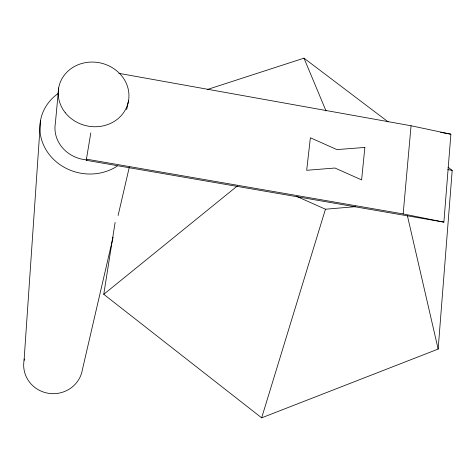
<?xml version="1.0" encoding="UTF-8"?>
<svg xmlns="http://www.w3.org/2000/svg" width="476" height="476" viewBox="0 0 476 476"><rect width="100%" height="100%" fill="white"/><g stroke="black" fill="none" stroke-linecap="round" stroke-linejoin="round"><path stroke-width="0.71" d="M24.074 360.332L40.502 120.577M443.888 222.131L403.16 213.938L86.412 159.151L86.239 160.293L443.888 222.131L450.885 134.196L411.056 125.759L118.851 73.346M115.127 222.417L103.756 294.311L261.651 417.839L438.152 349.075L452.2 170.366L448.047 167.225M403.16 213.938L411.056 125.759M58.661 87.947L55.377 123.177A33.57 30.69 11.8 0 0 87.037 159.918M86.239 160.293L90.809 132.905M126.664 109.682L128.585 100.365M113.086 237.173L82.413 369.566A29.548 28.548 1.8 0 1 47.808 393.188A29.548 28.548 1.8 0 1 24.341 359.005M118.113 215.467L129.341 166.999M261.651 417.839L325.453 209.22L355.685 206.638M103.756 294.311L237.381 185.932M207.191 89.553L303.98 58.161L388.166 121.892M447.845 169.64L452.2 170.366M440.645 132.358L450.885 134.196M296.245 196.219L325.453 209.22M303.98 58.161L326.048 110.956M407.355 215.473L438.152 349.075M117.286 166.076A48.594 44.423 11.8 0 1 49.885 155.313A48.594 44.423 11.8 0 1 58.274 93.439M364.866 147.429L361.605 179.898L334.955 168.022L306.681 170.295L310.382 137.772L336.925 149.601L364.866 147.429M65.248 112.681A35.516 32.184 12.4 0 0 126.086 108.379A35.516 32.184 12.4 0 0 89.411 62.154A35.516 32.184 12.4 0 0 65.248 112.681"/></g></svg>
